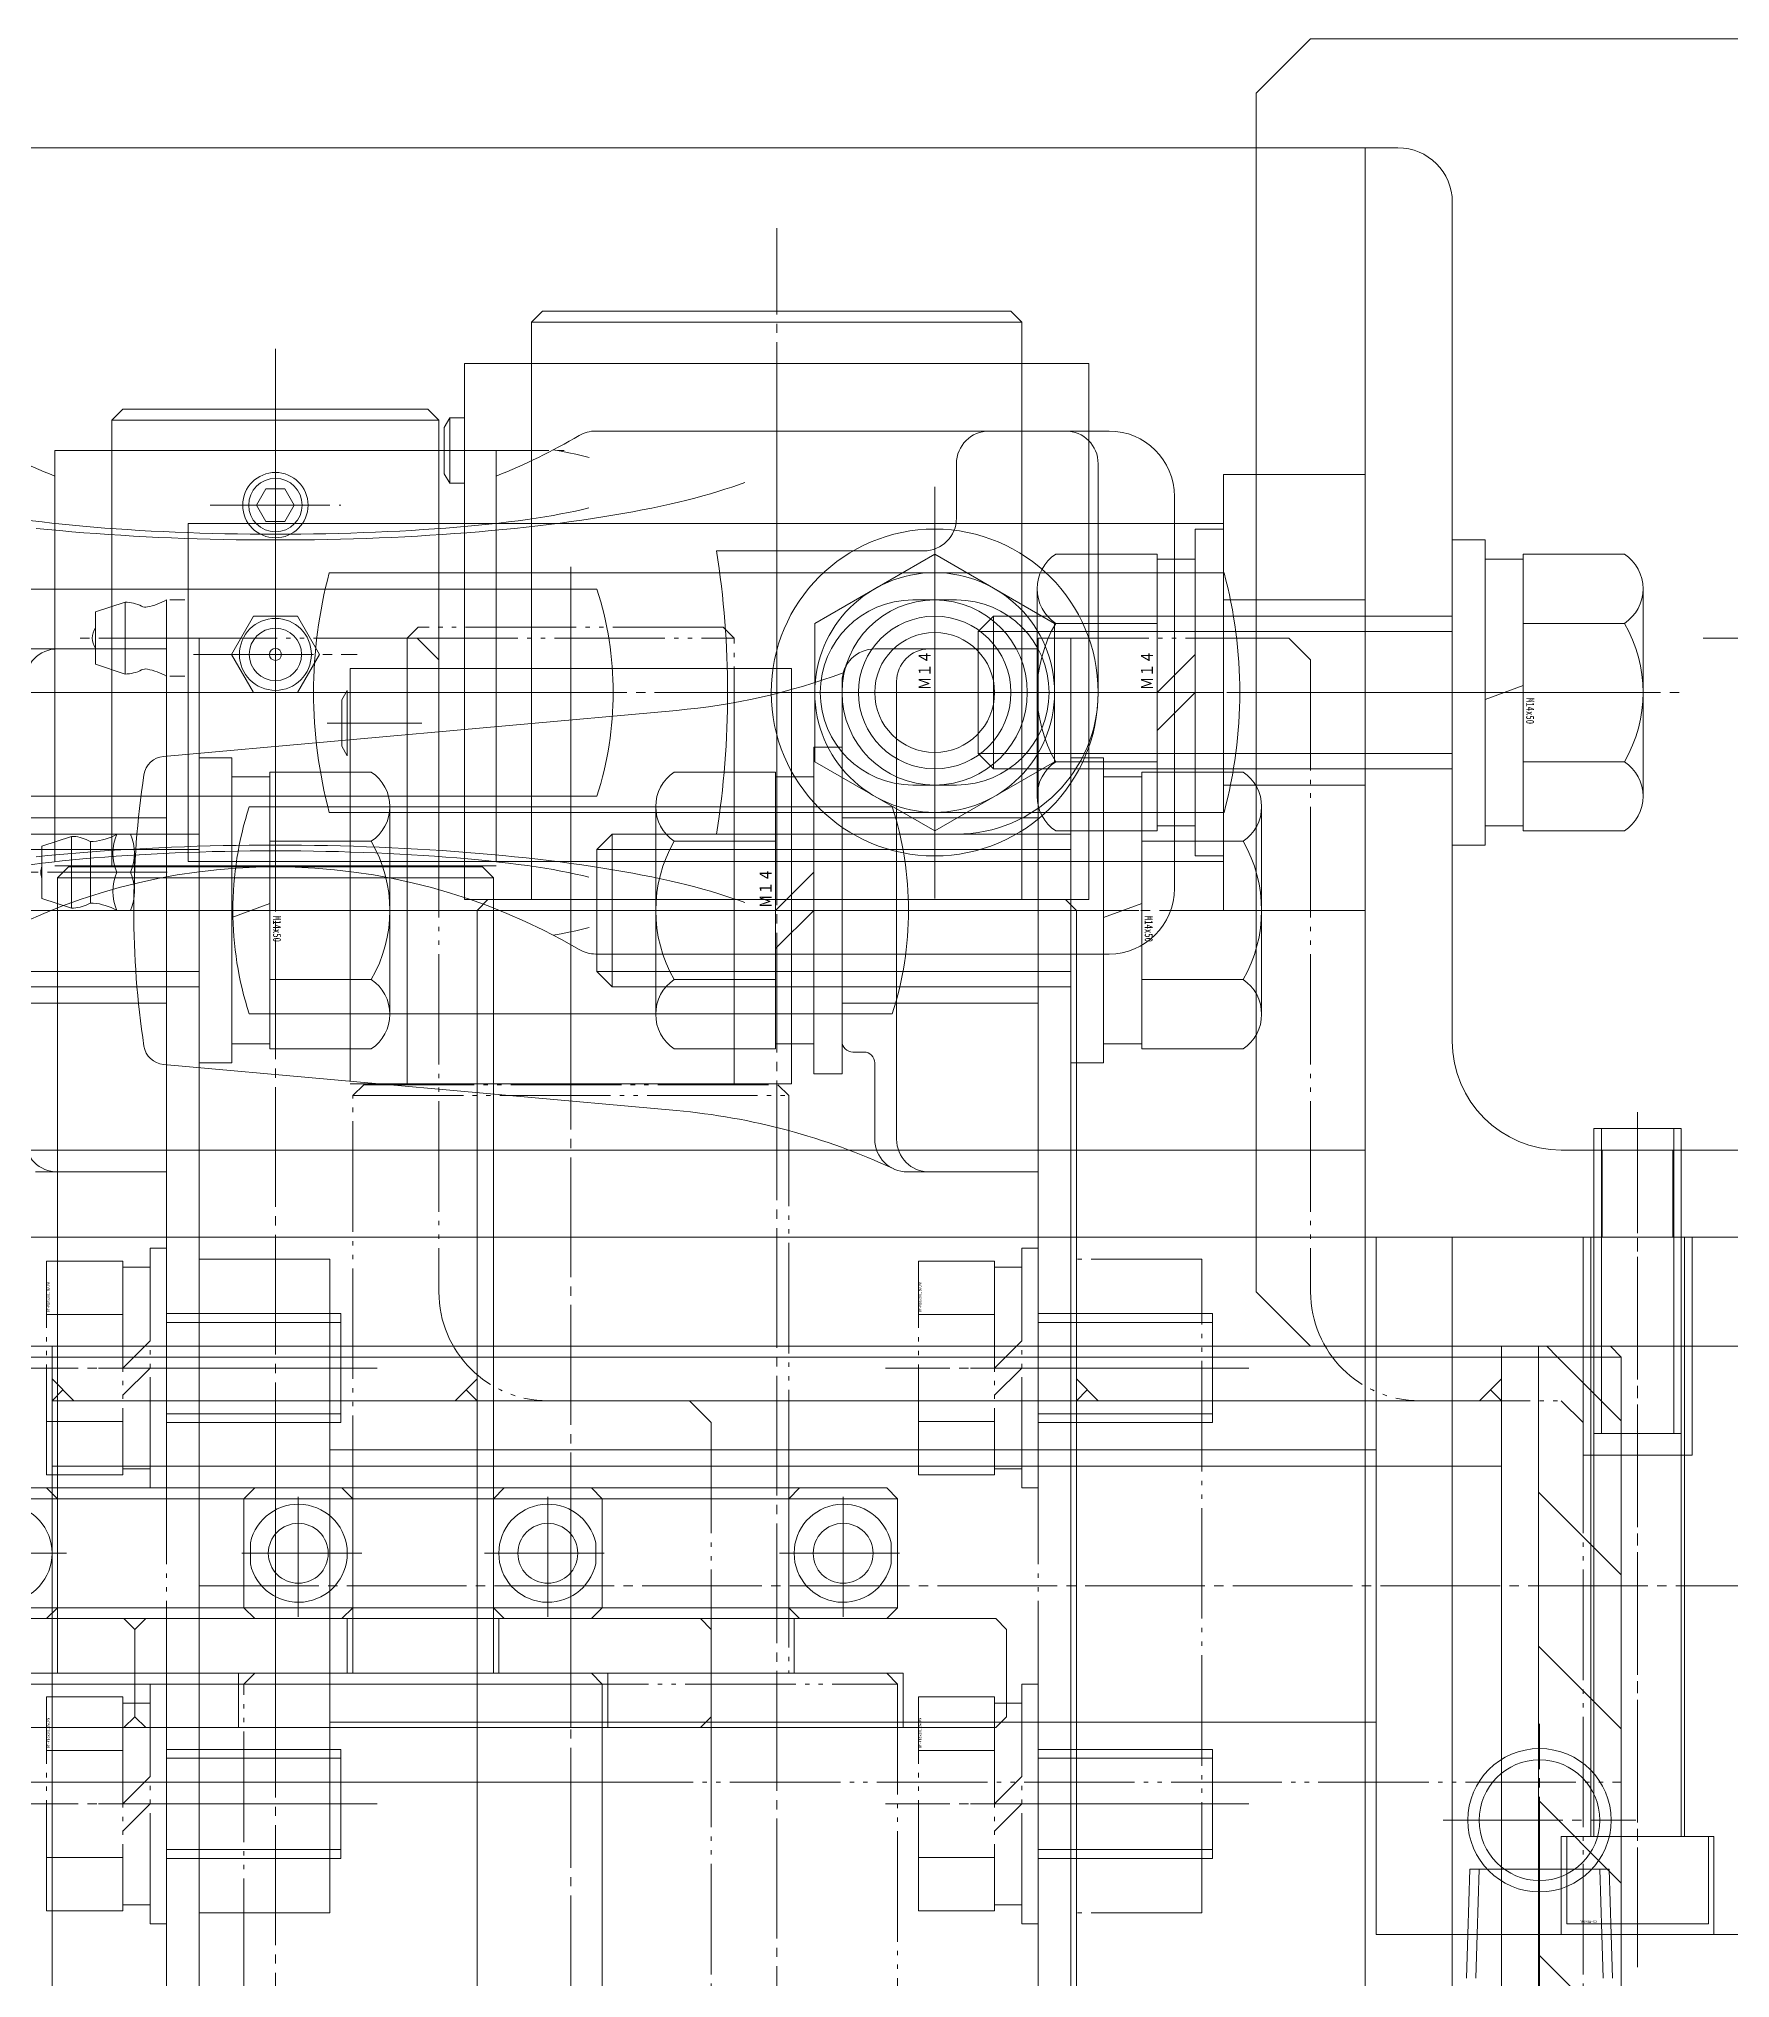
# Model space of a CAD drawing. Units: millimetres at full size. Extents: x -21196 to 21204, y -11807 to 11807.
# Drawn here: x -6831.2 to -6676, y -1498.1 to -1320.1 of the extents above; entities that cross this region are included whole.
import ezdxf
from ezdxf.enums import TextEntityAlignment as Align

# ---------------------------------------------------------------- set-up
doc = ezdxf.new("R2010")
doc.units = ezdxf.units.MM
doc.header["$LTSCALE"] = 0.5
doc.linetypes.add('USER3', pattern=[26.999999, 20.299999, -1.7, 0.8, -1.7, 0.8, -1.7])
doc.linetypes.add('USER4', pattern=[27.1, 22, -1.7, 1.7, -1.7])
doc.layers.add('1-0_設備-5(241129配置図菊池追記(立面図).jww)(機器配置図 260128.dwg)', color=7, linetype='Continuous', lineweight=9)
doc.styles.add('ＭＳ ゴシック', font='')
doc.styles.get('ＭＳ ゴシック').set_extended_font_data('MS Gothic')

msp = doc.modelspace()

# ---------------------------------------------------------------- linework, layer by layer
at = {"layer": '1-0_設備-5(241129配置図菊池追記(立面図).jww)(機器配置図 260128.dwg)'}
for p, q in [((-6706.5215, -1330.1471), (-6709.5215, -1330.1471)), ((-6709.5215, -1430.1471), (-6709.5215, -1330.1471)), ((-6706.5215, -1330.1471), (-6709.5215, -1330.1471)), ((-6709.5215, -1430.1471), (-6709.5215, -1330.1471)), ((-6706.5215, -1330.1471), (-6709.5215, -1330.1471)), ((-6709.5215, -1430.1471), (-6709.5215, -1330.1471)), ((-6701.5215, -1412.1471), (-6701.5215, -1335.1471)), ((-6701.5215, -1412.1471), (-6701.5215, -1335.1471)), ((-6701.5215, -1412.1471), (-6701.5215, -1335.1471)), ((-6786.0215, -1346.1471), (-6741.0215, -1346.1471)), ((-6734.8715, -1349.9471), (-6792.1715, -1349.9471)), ((-6786.0215, -1399.1471), (-6786.0215, -1349.9471)), ((-6763.5215, -1349.9471), (-6763.5215, -1399.1471)), ((-6741.0215, -1399.1471), (-6741.0215, -1349.9471)), ((-6824.5215, -1355.1471), (-6794.5215, -1355.1471)), ((-6794.0215, -1355.8132), (-6793.5215, -1354.9471)), ((-6794.0215, -1360.0811), (-6794.0215, -1355.8132)), ((-6793.5215, -1360.9471), (-6793.5215, -1354.9471)), ((-6792.1715, -1354.9471), (-6793.5215, -1354.9471)), ((-6780.1277, -1356.1471), (-6733.0215, -1356.1471)), ((-6829.7715, -1357.9471), (-6789.2715, -1357.9471)), ((-6824.5215, -1357.9471), (-6824.5215, -1396.0471)), ((-6809.5215, -1357.9471), (-6809.5215, -1396.0471)), ((-6794.5215, -1357.9471), (-6794.5215, -1396.0471)), ((-6747.0215, -1359.1471), (-6747.0215, -1364.1471)), ((-6734.0215, -1359.1471), (-6734.0215, -1380.1471)), ((-6794.0215, -1360.0811), (-6793.5215, -1360.9471)), ((-6792.1715, -1360.9471), (-6793.5215, -1360.9471)), ((-6722.5215, -1366.1471), (-6722.5215, -1360.1471)), ((-6709.5215, -1360.1471), (-6722.5215, -1360.1471)), ((-6709.5215, -1366.1471), (-6709.5215, -1360.1471)), ((-6727.0215, -1362.1471), (-6727.0215, -1398.1471)), ((-6817.5215, -1364.6471), (-6764.7592, -1364.6471)), ((-6817.5215, -1371.6471), (-6817.5215, -1364.6471)), ((-6722.5215, -1364.6471), (-6764.7592, -1364.6471)), ((-6722.5215, -1366.1471), (-6722.5215, -1394.1471)), ((-6709.5215, -1366.1471), (-6709.5215, -1394.1471)), ((-6701.5215, -1366.1471), (-6698.5215, -1366.1471)), ((-6701.5215, -1394.1471), (-6701.5215, -1366.1471)), ((-6698.5215, -1366.1471), (-6698.5215, -1394.1471)), ((-6750.0215, -1367.1471), (-6769.0459, -1367.1471)), ((-6749.0215, -1367.4471), (-6760.0205, -1373.7971)), ((-6737.9205, -1367.4471), (-6728.6215, -1367.4471)), ((-6728.6215, -1392.8471), (-6728.6215, -1367.4471)), ((-6728.6215, -1367.8971), (-6725.1215, -1367.8971)), ((-6698.5215, -1367.8971), (-6695.0215, -1367.8971)), ((-6685.7225, -1367.4471), (-6695.0215, -1367.4471)), ((-6695.0215, -1392.8471), (-6695.0215, -1367.4471)), ((-6804.5733, -1369.1471), (-6722.4697, -1369.1471)), ((-6839.03, -1370.6471), (-6780.0131, -1370.6471)), ((-6826.0215, -1372.7471), (-6823.3215, -1371.8471)), ((-6823.3215, -1371.8471), (-6823.3215, -1378.4471)), ((-6819.5215, -1373.3971), (-6819.5215, -1371.6471)), ((-6819.2089, -1371.6471), (-6817.8341, -1371.6471)), ((-6747.0215, -1371.6471), (-6751.0215, -1371.6471)), ((-6739.6215, -1389.6721), (-6739.6215, -1370.6221)), ((-6722.5215, -1371.6471), (-6709.5215, -1371.6471)), ((-6684.0215, -1370.6221), (-6684.0215, -1389.6721)), ((-6826.0215, -1372.7471), (-6826.0215, -1377.5471)), ((-6819.5215, -1376.8971), (-6819.5215, -1373.3971)), ((-6760.0205, -1373.7971), (-6760.0205, -1386.4971)), ((-6743.6215, -1387.1471), (-6743.6215, -1373.1471)), ((-6737.9205, -1373.7971), (-6728.6215, -1373.7971)), ((-6695.0215, -1373.7971), (-6685.7225, -1373.7971)), ((-6819.2089, -1375.1471), (-6817.8341, -1375.1471)), ((-6816.5215, -1375.1471), (-6816.5215, -3485.1471)), ((-6745.0215, -1385.7471), (-6745.0215, -1374.5471)), ((-6701.5215, -1374.5471), (-6745.0215, -1374.5471)), ((-6736.5215, -1375.1471), (-6736.5215, -3485.1471)), ((-6834.5215, -1376.1471), (-6819.5215, -1376.1471)), ((-6826.0215, -1377.5471), (-6823.3215, -1378.4471)), ((-6819.5215, -1376.1471), (-6819.5215, -1424.1471)), ((-6819.5215, -1378.6471), (-6819.5215, -1376.8971)), ((-6754.5215, -1376.1471), (-6739.5215, -1376.1471)), ((-6739.5215, -1376.1471), (-6739.5215, -1424.1471)), ((-6728.6215, -1380.1471), (-6725.1215, -1376.6471)), ((-6819.2089, -1378.6471), (-6817.8341, -1378.6471)), ((-6797.4215, -1377.9471), (-6797.4215, -1416.0471)), ((-6782.4215, -1377.9471), (-6782.4215, -1416.0471)), ((-6767.4215, -1377.9471), (-6767.4215, -1416.0471)), ((-6757.5215, -1379.1471), (-6757.5215, -1412.1471)), ((-6752.5215, -1379.1471), (-6752.5215, -1421.1471)), ((-6778.5215, -1380.1471), (-6840.5215, -1380.1471)), ((-6802.9215, -1379.9471), (-6803.4215, -1380.8132)), ((-6802.9215, -1385.9471), (-6802.9215, -1379.9471)), ((-6728.6215, -1383.6471), (-6725.1215, -1380.1471)), ((-6689.074, -1380.1471), (-6721.6275, -1380.1471)), ((-6695.0215, -1379.5101), (-6698.5215, -1380.7841)), ((-6772.7201, -1381.7815), (-6819.7844, -1386.0081)), ((-6816.5215, -1386.1471), (-6813.5215, -1386.1471)), ((-6816.5215, -1414.1471), (-6816.5215, -1386.1471)), ((-6813.5215, -1386.1471), (-6813.5215, -1414.1471)), ((-6760.0205, -1386.4971), (-6749.0215, -1392.8471)), ((-6749.0215, -1392.8471), (-6738.0225, -1386.4971)), ((-6701.5215, -1385.7471), (-6745.0215, -1385.7471)), ((-6728.6215, -1386.4971), (-6737.9205, -1386.4971)), ((-6736.5215, -1386.1471), (-6733.5215, -1386.1471)), ((-6736.5215, -1414.1471), (-6736.5215, -1386.1471)), ((-6733.5215, -1386.1471), (-6733.5215, -1414.1471)), ((-6685.7225, -1386.4971), (-6695.0215, -1386.4971)), ((-6813.5215, -1387.8971), (-6810.0215, -1387.8971)), ((-6800.7225, -1387.4471), (-6810.0215, -1387.4471)), ((-6810.0215, -1412.8471), (-6810.0215, -1387.4471)), ((-6772.9205, -1387.4471), (-6763.6215, -1387.4471)), ((-6763.6215, -1412.8471), (-6763.6215, -1387.4471)), ((-6763.6215, -1387.8971), (-6760.1215, -1387.8971)), ((-6733.5215, -1387.8971), (-6730.0215, -1387.8971)), ((-6720.7225, -1387.4471), (-6730.0215, -1387.4471)), ((-6730.0215, -1412.8471), (-6730.0215, -1387.4471)), ((-6839.03, -1389.6471), (-6780.0131, -1389.6471)), ((-6747.0215, -1388.6471), (-6751.0215, -1388.6471)), ((-6722.5215, -1388.6471), (-6709.5215, -1388.6471)), ((-6837.5215, -1391.6471), (-6819.5215, -1391.6471)), ((-6811.93, -1390.6471), (-6752.9131, -1390.6471)), ((-6804.5733, -1391.1471), (-6722.4697, -1391.1471)), ((-6799.0215, -1390.6221), (-6799.0215, -1409.6721)), ((-6774.6215, -1409.6721), (-6774.6215, -1390.6221)), ((-6757.5215, -1391.6471), (-6739.5215, -1391.6471)), ((-6719.0215, -1390.6221), (-6719.0215, -1409.6721)), ((-6828.2477, -1393.3471), (-6830.9477, -1394.2471)), ((-6828.2477, -1393.3471), (-6828.2477, -1399.9471)), ((-6824.0774, -1393.1471), (-6822.8181, -1393.1471)), ((-6778.6215, -1407.1471), (-6778.6215, -1393.1471)), ((-6747.0215, -1393.1471), (-6769.0459, -1393.1471)), ((-6737.9205, -1392.8471), (-6728.6215, -1392.8471)), ((-6725.1215, -1392.3971), (-6728.6215, -1392.3971)), ((-6695.0215, -1392.3971), (-6698.5215, -1392.3971)), ((-6685.7225, -1392.8471), (-6695.0215, -1392.8471)), ((-6816.5215, -1394.5471), (-6860.0215, -1394.5471)), ((-6830.9477, -1394.2471), (-6830.9477, -1399.0471)), ((-6826.5013, -1393.8471), (-6826.5013, -1399.4471)), ((-6822.4477, -1394.8971), (-6822.4477, -1398.3971)), ((-6810.0215, -1393.7971), (-6800.7225, -1393.7971)), ((-6780.0215, -1405.7471), (-6780.0215, -1394.5471)), ((-6736.5215, -1394.5471), (-6780.0215, -1394.5471)), ((-6772.9205, -1393.7971), (-6763.6215, -1393.7971)), ((-6730.0215, -1393.7971), (-6720.7225, -1393.7971)), ((-6709.5215, -1400.1471), (-6709.5215, -1394.1471)), ((-6698.5215, -1394.1471), (-6701.5215, -1394.1471)), ((-6829.7715, -1396.0471), (-6789.2715, -1396.0471)), ((-6828.5215, -1396.1471), (-6829.5215, -1397.1471)), ((-6829.5215, -1470.1471), (-6829.5215, -1397.1471)), ((-6829.5215, -1397.1471), (-6789.5215, -1397.1471)), ((-6828.5215, -1396.1471), (-6790.5215, -1396.1471)), ((-6824.0774, -1396.6471), (-6822.8181, -1396.6471)), ((-6789.5215, -1397.1471), (-6790.5215, -1396.1471)), ((-6789.5215, -1397.1471), (-6789.5215, -1470.1471)), ((-6764.7592, -1395.6471), (-6722.5215, -1395.6471)), ((-6763.6215, -1400.1471), (-6760.1215, -1396.6471)), ((-6828.2477, -1399.9471), (-6830.9477, -1399.0471)), ((-6824.0774, -1400.1471), (-6822.8181, -1400.1471)), ((-6810.0215, -1399.5101), (-6813.5215, -1400.7841)), ((-6734.8715, -1399.1471), (-6792.1715, -1399.1471)), ((-6736.0215, -1400.1471), (-6791.0215, -1400.1471)), ((-6763.6215, -1403.6471), (-6760.1215, -1400.1471)), ((-6730.0215, -1399.5101), (-6733.5215, -1400.7841)), ((-6780.1277, -1404.1471), (-6733.0215, -1404.1471)), ((-6816.5215, -1405.7471), (-6860.0215, -1405.7471)), ((-6736.5215, -1405.7471), (-6780.0215, -1405.7471)), ((-6800.7225, -1406.4971), (-6810.0215, -1406.4971)), ((-6763.6215, -1406.4971), (-6772.9205, -1406.4971)), ((-6720.7225, -1406.4971), (-6730.0215, -1406.4971)), ((-6837.5215, -1408.6471), (-6819.5215, -1408.6471)), ((-6811.93, -1409.6471), (-6752.9131, -1409.6471)), ((-6757.5215, -1408.6471), (-6739.5215, -1408.6471)), ((-6810.0215, -1412.3971), (-6813.5215, -1412.3971)), ((-6800.7225, -1412.8471), (-6810.0215, -1412.8471)), ((-6772.9205, -1412.8471), (-6763.6215, -1412.8471)), ((-6760.1215, -1412.3971), (-6763.6215, -1412.3971)), ((-6756.5215, -1413.1471), (-6755.5215, -1413.1471)), ((-6730.0215, -1412.3971), (-6733.5215, -1412.3971)), ((-6720.7225, -1412.8471), (-6730.0215, -1412.8471)), ((-6772.7201, -1418.5128), (-6819.7844, -1414.2862)), ((-6813.5215, -1414.1471), (-6816.5215, -1414.1471)), ((-6754.5215, -1414.1471), (-6754.5215, -1421.1471)), ((-6733.5215, -1414.1471), (-6736.5215, -1414.1471)), ((-6688.5215, -1420.1471), (-6688.5215, -1485.1471)), ((-6680.5215, -1420.1471), (-6688.5215, -1420.1471)), ((-6687.845, -1420.1471), (-6687.845, -1448.1471)), ((-6681.198, -1420.1471), (-6681.198, -1448.1471)), ((-6680.5215, -1420.1471), (-6680.5215, -1485.1471)), ((-9209.5215, -1422.1471), (-6709.5215, -1422.1471)), ((-9209.5215, -1422.1471), (-6709.5215, -1422.1471)), ((-9209.5215, -1422.1471), (-6709.5215, -1422.1471)), ((-6614.5215, -1422.1471), (-6691.5215, -1422.1471)), ((-6614.5215, -1422.1471), (-6691.5215, -1422.1471)), ((-6614.5215, -1422.1471), (-6691.5215, -1422.1471)), ((-6688.5215, -1422.1471), (-6688.5215, -1430.1471)), ((-6687.7715, -1422.1471), (-6687.7715, -1430.1471)), ((-6681.2715, -1422.1471), (-6681.2715, -1430.1471)), ((-6680.5215, -1422.1471), (-6680.5215, -1430.1471)), ((-6831.5215, -1424.1471), (-6819.5215, -1424.1471)), ((-6751.5215, -1424.1471), (-6739.5215, -1424.1471)), ((-6709.5215, -1430.1471), (-6609.5215, -1430.1471)), ((-6709.5215, -1430.1471), (-6609.5215, -1430.1471)), ((-6709.5215, -1430.1471), (-6609.5215, -1430.1471)), ((-6564.5215, -1430.1471), (-6708.5215, -1430.1471)), ((-6708.5215, -1494.1471), (-6708.5215, -1430.1471)), ((-6701.5215, -3430.1471), (-6701.5215, -1430.1471)), ((-6689.5215, -1430.1471), (-6689.5215, -1450.1471)), ((-6688.8215, -1430.1471), (-6688.8215, -1485.1471)), ((-6680.2215, -1430.1471), (-6680.2215, -1485.1471)), ((-6679.5215, -1430.1471), (-6679.5215, -1450.1471)), ((-6816.5215, -1492.1471), (-6816.5215, -1432.1471)), ((-6804.5215, -1432.1471), (-6816.5215, -1432.1471)), ((-6804.5215, -1492.1471), (-6804.5215, -1432.1471)), ((-6803.5215, -1437.1472), (-6819.5215, -1437.1472)), ((-6803.5215, -1437.9592), (-6819.5215, -1437.9592)), ((-6803.5215, -1447.1472), (-6803.5215, -1437.1472)), ((-6723.5215, -1437.1472), (-6739.5215, -1437.1472)), ((-6723.5215, -1437.9592), (-6739.5215, -1437.9592)), ((-6723.5215, -1447.1472), (-6723.5215, -1437.1472)), ((-6709.5215, -1437.1471), (-6709.5215, -3423.1471)), ((-6841.0215, -1441.1471), (-6686.0215, -1441.1471)), ((-6830.0215, -3420.1471), (-6830.0215, -1440.1471)), ((-6791.0215, -3420.1471), (-6791.0215, -1440.1471)), ((-6736.0215, -1440.1471), (-6736.0215, -3420.1471)), ((-6697.0215, -3420.1471), (-6697.0215, -1440.1471)), ((-6693.6215, -3420.1471), (-6693.6215, -1440.1471)), ((-6829.0215, -1444.1471), (-6830.0215, -1445.1471)), ((-6830.0215, -1445.1471), (-6697.0215, -1445.1471)), ((-6792.0215, -1444.1471), (-6791.0215, -1445.1471)), ((-6735.0215, -1444.1471), (-6736.0215, -1445.1471)), ((-6698.0215, -1444.1471), (-6697.0215, -1445.1471)), ((-6803.5215, -1446.3352), (-6819.5215, -1446.3352)), ((-6723.5215, -1446.3352), (-6739.5215, -1446.3352)), ((-6803.5215, -1447.1472), (-6819.5215, -1447.1472)), ((-6723.5215, -1447.1472), (-6739.5215, -1447.1472)), ((-6680.5215, -1448.1471), (-6688.5215, -1448.1471)), ((-6708.5215, -1449.6471), (-6804.5215, -1449.6471)), ((-6689.5215, -1450.1471), (-6679.5215, -1450.1471)), ((-6830.0215, -1451.1471), (-6697.0215, -1451.1471)), ((-6839.5215, -1454.1471), (-6779.5215, -1454.1471)), ((-6838.5215, -1453.1471), (-6780.5215, -1453.1471)), ((-6812.4215, -1454.1471), (-6752.4215, -1454.1471)), ((-6811.4215, -1453.1471), (-6753.4215, -1453.1471)), ((-6809.5215, -1465.1471), (-6809.5215, -1453.1471)), ((-6782.4215, -1465.1471), (-6782.4215, -1453.1471)), ((-6686.0215, -1461.1291), (-6693.6215, -1453.5291)), ((-6811.8154, -1460.1187), (-6811.8154, -1458.1756)), ((-6780.1277, -1460.1187), (-6780.1277, -1458.1756)), ((-6753.0277, -1460.1187), (-6753.0277, -1458.1756)), ((-6839.5215, -1464.1471), (-6779.5215, -1464.1471)), ((-6829.5215, -1464.1471), (-6830.5215, -1465.1471)), ((-6812.4215, -1464.1471), (-6752.4215, -1464.1471)), ((-6811.4215, -1465.1471), (-6812.4215, -1464.1471)), ((-6802.4215, -1464.1471), (-6803.4215, -1465.1471)), ((-6789.5215, -1464.1471), (-6788.5215, -1465.1471)), ((-6780.5215, -1465.1471), (-6779.5215, -1464.1471)), ((-6762.4215, -1464.1471), (-6761.4215, -1465.1471)), ((-6753.4215, -1465.1471), (-6752.4215, -1464.1471)), ((-6838.5215, -1465.1471), (-6780.5215, -1465.1471)), ((-6830.0215, -1470.1471), (-6830.0215, -1465.1471)), ((-6811.4215, -1465.1471), (-6753.4215, -1465.1471)), ((-6809.5215, -1475.1471), (-6809.5215, -1465.1471)), ((-6802.9215, -1470.1471), (-6802.9215, -1465.1471)), ((-6789.0215, -1470.1471), (-6789.0215, -1465.1471)), ((-6782.4215, -1475.1471), (-6782.4215, -1465.1471)), ((-6761.9215, -1470.1471), (-6761.9215, -1465.1471)), ((-6686.0215, -1475.2712), (-6693.6215, -1467.6712)), ((-6812.9215, -1475.1471), (-6812.9215, -1470.1471)), ((-6839.5215, -1471.1471), (-6779.5215, -1471.1471)), ((-6708.5215, -1474.6471), (-6804.5215, -1474.6471)), ((-6803.5215, -1477.1472), (-6819.5215, -1477.1472)), ((-6803.5215, -1487.1472), (-6803.5215, -1477.1472)), ((-6723.5215, -1477.1472), (-6739.5215, -1477.1472)), ((-6723.5215, -1487.1472), (-6723.5215, -1477.1472)), ((-6803.5215, -1477.9592), (-6819.5215, -1477.9592)), ((-6723.5215, -1477.9592), (-6739.5215, -1477.9592)), ((-6686.0215, -1489.4134), (-6693.6215, -1481.8134)), ((-6691.0215, -1485.1471), (-6678.0215, -1485.1471)), ((-6803.5215, -1486.3352), (-6819.5215, -1486.3352)), ((-6803.5215, -1487.1472), (-6819.5215, -1487.1472)), ((-6723.5215, -1486.3352), (-6739.5215, -1486.3352)), ((-6723.5215, -1487.1472), (-6739.5215, -1487.1472)), ((-6700.0996, -1494.1471), (-6699.9121, -1488.1471)), ((-6687.131, -1488.1471), (-6699.9124, -1488.1471)), ((-6699.243, -1494.1471), (-6699.0555, -1488.1471)), ((-6687.9873, -1488.1471), (-6687.7998, -1494.1471)), ((-6687.131, -1488.1471), (-6686.9434, -1494.1471)), ((-6804.5215, -1492.1471), (-6816.5215, -1492.1471)), ((-6564.5215, -1494.1471), (-6708.5215, -1494.1471)), ((-6700.2246, -1498.1469), (-6700.0996, -1494.1471)), ((-6686.9434, -1494.1471), (-6700.0996, -1494.1471)), ((-6699.368, -1498.147), (-6699.243, -1494.1471)), ((-6687.7998, -1494.1471), (-6687.6748, -1498.1469)), ((-6686.9434, -1494.1471), (-6686.8185, -1498.1469)), ((-6686.0215, -1503.5555), (-6693.6215, -1495.9555))]:
    msp.add_line(p, q, dxfattribs=at)
at = {"layer": '1-0_設備-5(241129配置図菊池追記(立面図).jww)(機器配置図 260128.dwg)', "linetype": 'USER4'}
for p, q in [((-6763.5215, -3662.4988), (-6763.5215, -1337.5378)), ((-6809.5215, -1348.6084), (-6809.5215, -3511.6859)), ((-6795.4423, -1357.9471), (-6783.0215, -1357.9471)), ((-6749.0215, -1361.2573), (-6749.0215, -1399.037)), ((-6815.5215, -1362.9471), (-6803.5215, -1362.9471)), ((-6782.4215, -1368.6084), (-6782.4215, -3491.6859)), ((-6749.0215, -1367.8061), (-6749.0215, -1392.4882)), ((-6749.0215, -1367.8062), (-6749.0215, -1392.4881)), ((-6814.74, -1375.1471), (-6827.9693, -1375.1471)), ((-6630.545, -1375.1471), (-6678.498, -1375.1471)), ((-6817.0271, -1376.6471), (-6802.016, -1376.6471)), ((-6709.5215, -1380.1471), (-6821.115, -1380.1471)), ((-6730.1317, -1380.1471), (-6767.9114, -1380.1471)), ((-6733.6895, -1380.1471), (-6764.3535, -1380.1471)), ((-6736.6805, -1380.1471), (-6761.3626, -1380.1471)), ((-6747.6066, -1380.1471), (-6680.2734, -1380.1471)), ((-6722.5215, -1380.1471), (-6739.6215, -1380.1471)), ((-6689.074, -1380.1471), (-6721.6275, -1380.1471)), ((-6689.074, -1380.1471), (-6721.6275, -1380.1471)), ((-6719.8227, -1380.1471), (-6691.3306, -1380.1471)), ((-6804.7645, -1382.9471), (-6796.0875, -1382.9471)), ((-6819.4449, -1396.6471), (-6834.0477, -1396.6471)), ((-6905.9425, -1400.1471), (-6819.5215, -1400.1471)), ((-6862.6066, -1400.1471), (-6795.2734, -1400.1471)), ((-6825.9425, -1400.1471), (-6739.5215, -1400.1471)), ((-6810.2924, -1400.1471), (-6825.742, -1400.1471)), ((-6782.6066, -1400.1471), (-6715.2734, -1400.1471)), ((-6757.5215, -1400.1471), (-6774.6215, -1400.1471)), ((-6730.2924, -1400.1471), (-6745.742, -1400.1471)), ((-6684.5215, -1418.6471), (-6684.5215, -1494.6471)), ((-6684.5215, -1418.7578), (-6684.5215, -1433.5365)), ((-6684.5215, -1497.1401), (-6684.5215, -1427.7485)), ((-6800.5215, -1442.1472), (-6833.5215, -1442.1472)), ((-6810.2924, -1442.1471), (-6825.742, -1442.1471)), ((-6821.1865, -1442.1471), (-6800.1962, -1442.1471)), ((-6720.5215, -1442.1472), (-6753.5215, -1442.1472)), ((-6730.2924, -1442.1471), (-6745.742, -1442.1471)), ((-6741.1865, -1442.1471), (-6720.1962, -1442.1471)), ((-6807.4215, -1464.9742), (-6807.4215, -1453.3201)), ((-6784.5215, -1464.9742), (-6784.5215, -1453.3201)), ((-6757.4215, -1464.9742), (-6757.4215, -1453.3201)), ((-6828.6945, -1459.1471), (-6840.3486, -1459.1471)), ((-6801.5945, -1459.1471), (-6813.2486, -1459.1471)), ((-6790.3486, -1459.1471), (-6778.6945, -1459.1471)), ((-6763.2486, -1459.1471), (-6751.5945, -1459.1471)), ((-6816.5215, -1462.1471), (-6557.7151, -1462.1471)), ((-6693.5215, -1492.4987), (-6693.5215, -1474.7956)), ((-6800.5215, -1482.1472), (-6833.5215, -1482.1472)), ((-6810.2924, -1482.1471), (-6825.742, -1482.1471)), ((-6821.1865, -1482.1471), (-6800.1962, -1482.1471)), ((-6720.5215, -1482.1472), (-6753.5215, -1482.1472)), ((-6730.2924, -1482.1471), (-6745.742, -1482.1471)), ((-6741.1865, -1482.1471), (-6720.1962, -1482.1471)), ((-6702.3731, -1483.6471), (-6684.67, -1483.6471)), ((-6693.5215, -1486.8732), (-6693.5215, -1496.8732)), ((-6693.5215, -1532.0873), (-6693.5217, -1488.1471))]:
    msp.add_line(p, q, dxfattribs=at)
at = {"layer": '1-0_設備-5(241129配置図菊池追記(立面図).jww)(機器配置図 260128.dwg)', "linetype": 'USER3'}
for p, q in [((-6797.4215, -1375.1471), (-6767.4215, -1375.1471)), ((-6801.4215, -1416.1471), (-6802.4215, -1417.1471)), ((-6801.4215, -1416.1471), (-6763.4215, -1416.1471)), ((-6762.4215, -1417.1471), (-6763.4215, -1416.1471)), ((-6802.4215, -1470.1471), (-6802.4215, -1417.1471)), ((-6802.4215, -1417.1471), (-6762.4215, -1417.1471)), ((-6762.4215, -1417.1471), (-6762.4215, -1470.1471)), ((-6830.5215, -1451.9621), (-6830.5215, -1432.3322)), ((-6823.5215, -1432.3322), (-6830.5215, -1432.3322)), ((-6823.5215, -1432.3322), (-6823.5215, -1451.9621)), ((-6821.0215, -1432.8972), (-6823.5215, -1432.8972)), ((-6821.0215, -1453.1472), (-6821.0215, -1431.1472)), ((-6819.5215, -1431.1472), (-6821.0215, -1431.1472)), ((-6819.5215, -1453.1472), (-6819.5215, -1431.1472)), ((-6750.5215, -1451.9621), (-6750.5215, -1432.3322)), ((-6743.5215, -1432.3322), (-6750.5215, -1432.3322)), ((-6743.5215, -1432.3322), (-6743.5215, -1451.9621)), ((-6741.0215, -1432.8972), (-6743.5215, -1432.8972)), ((-6741.0215, -1453.1472), (-6741.0215, -1431.1472)), ((-6739.5215, -1431.1472), (-6741.0215, -1431.1472)), ((-6739.5215, -1453.1472), (-6739.5215, -1431.1472)), ((-6736.5215, -1492.1471), (-6736.5215, -1432.1471)), ((-6724.5215, -1432.1471), (-6736.5215, -1432.1471)), ((-6724.5215, -1492.1471), (-6724.5215, -1432.1471)), ((-6823.5215, -1437.2397), (-6830.5215, -1437.2397)), ((-6743.5215, -1437.2397), (-6750.5215, -1437.2397)), ((-6823.5215, -1442.1472), (-6821.0215, -1439.6472)), ((-6743.5215, -1442.1472), (-6741.0215, -1439.6472)), ((-6821.0215, -1442.1472), (-6823.5215, -1444.6472)), ((-6741.0215, -1442.1472), (-6743.5215, -1444.6472)), ((-6823.5215, -1447.0546), (-6830.5215, -1447.0546)), ((-6743.5215, -1447.0546), (-6750.5215, -1447.0546)), ((-6823.5215, -1451.9621), (-6830.5215, -1451.9621)), ((-6823.5215, -1451.3972), (-6821.0215, -1451.3972)), ((-6743.5215, -1451.9621), (-6750.5215, -1451.9621)), ((-6743.5215, -1451.3972), (-6741.0215, -1451.3972)), ((-6821.0215, -1453.1472), (-6819.5215, -1453.1472)), ((-6741.0215, -1453.1472), (-6739.5215, -1453.1472)), ((-6821.0215, -1493.1471), (-6821.0215, -1471.1471)), ((-6819.5215, -1471.1471), (-6821.0215, -1471.1471)), ((-6819.5215, -1493.1471), (-6819.5215, -1471.1471)), ((-6812.4215, -1471.1471), (-6752.4215, -1471.1471)), ((-6741.0215, -1493.1471), (-6741.0215, -1471.1471)), ((-6739.5215, -1471.1471), (-6741.0215, -1471.1471)), ((-6739.5215, -1493.1471), (-6739.5215, -1471.1471)), ((-6830.5215, -1491.9621), (-6830.5215, -1472.3322)), ((-6823.5215, -1472.3322), (-6830.5215, -1472.3322)), ((-6823.5215, -1472.3322), (-6823.5215, -1491.9621)), ((-6821.0215, -1472.8971), (-6823.5215, -1472.8971)), ((-6750.5215, -1491.9621), (-6750.5215, -1472.3322)), ((-6743.5215, -1472.3322), (-6750.5215, -1472.3322)), ((-6743.5215, -1472.3322), (-6743.5215, -1491.9621)), ((-6741.0215, -1472.8971), (-6743.5215, -1472.8971)), ((-6823.5215, -1477.2397), (-6830.5215, -1477.2397)), ((-6743.5215, -1477.2397), (-6750.5215, -1477.2397)), ((-6823.5215, -1482.1472), (-6821.0215, -1479.6472)), ((-6743.5215, -1482.1472), (-6741.0215, -1479.6472)), ((-6821.0215, -1482.1471), (-6823.5215, -1484.6471)), ((-6741.0215, -1482.1471), (-6743.5215, -1484.6471)), ((-6823.5215, -1487.0546), (-6830.5215, -1487.0546)), ((-6743.5215, -1487.0546), (-6750.5215, -1487.0546)), ((-6823.5215, -1491.3971), (-6821.0215, -1491.3971)), ((-6743.5215, -1491.3971), (-6741.0215, -1491.3971)), ((-6823.5215, -1491.9621), (-6830.5215, -1491.9621)), ((-6821.0215, -1493.1471), (-6819.5215, -1493.1471)), ((-6743.5215, -1491.9621), (-6750.5215, -1491.9621)), ((-6741.0215, -1493.1471), (-6739.5215, -1493.1471)), ((-6724.5215, -1492.1471), (-6736.5215, -1492.1471))]:
    msp.add_line(p, q, dxfattribs=at)
at = {"layer": '1-0_設備-5(241129配置図菊池追記(立面図).jww)(機器配置図 260128.dwg)'}
for points in [[(-6719.5215, -1330.1471), (-6719.5215, -1325.1471), (-6714.5215, -1320.1471), (-6604.5215, -1320.1471), (-6599.5215, -1325.1471), (-6599.5215, -1435.1471), (-6604.5215, -1440.1471)], [(-6609.5215, -1440.1471), (-6714.5215, -1440.1471), (-6719.5215, -1435.1471), (-6719.5215, -1330.1471)], [(-6792.1715, -1399.1471), (-6792.1715, -1395.6471), (-6792.1715, -1364.6471), (-6792.1715, -1349.9471)], [(-6734.8715, -1399.1471), (-6734.8715, -1395.6471), (-6734.8715, -1364.6471), (-6734.8715, -1349.9471)], [(-6794.5215, -1396.1471), (-6794.5215, -1355.1471), (-6795.5215, -1354.1471), (-6823.5215, -1354.1471), (-6824.5215, -1355.1471), (-6824.5215, -1396.1471)], [(-6829.7715, -1357.9471), (-6829.7715, -1364.6191), (-6829.7715, -1395.6751)], [(-6789.2715, -1357.9471), (-6789.2715, -1364.6191), (-6789.2715, -1395.6751)], [(-6784.0186, -1357.8771), (-6783.2956, -1358.0081), (-6782.6053, -1358.1421), (-6781.9485, -1358.2801), (-6781.326, -1358.4211), (-6780.7386, -1358.5661)], [(-6766.4563, -1360.8611), (-6767.0342, -1361.0761), (-6767.6377, -1361.2881), (-6768.2664, -1361.4971), (-6768.9199, -1361.7031), (-6769.598, -1361.9051), (-6770.3, -1362.1041), (-6771.0257, -1362.2991), (-6771.7746, -1362.4911), (-6772.5462, -1362.6791), (-6773.3401, -1362.8631), (-6774.1557, -1363.0421), (-6774.9927, -1363.2181), (-6775.8505, -1363.3891), (-6776.7286, -1363.5571), (-6777.6264, -1363.7191), (-6778.5434, -1363.8771), (-6779.4791, -1364.0301), (-6780.4329, -1364.1791), (-6781.4042, -1364.3231), (-6782.3924, -1364.4621), (-6783.397, -1364.5961), (-6784.4173, -1364.7241), (-6785.4527, -1364.8481), (-6786.5027, -1364.9661), (-6787.5665, -1365.0791), (-6788.6435, -1365.1871), (-6789.7331, -1365.2891), (-6790.8347, -1365.3861), (-6791.9474, -1365.4771), (-6793.0708, -1365.5621), (-6794.2041, -1365.6421), (-6795.3466, -1365.7161), (-6796.4976, -1365.7851), (-6797.6565, -1365.8471), (-6798.8225, -1365.9041), (-6799.9951, -1365.9551), (-6801.1733, -1366.0001), (-6802.3565, -1366.0391), (-6803.5441, -1366.0721)], [(-6819.8263, -1365.3791), (-6820.9258, -1365.3241), (-6822.0112, -1365.2641), (-6823.0811, -1365.1981), (-6824.134, -1365.1271), (-6825.1688, -1365.0501), (-6826.184, -1364.9681), (-6827.1786, -1364.8811), (-6828.1511, -1364.7901), (-6829.1005, -1364.6931), (-6830.0254, -1364.5911), (-6830.9249, -1364.4851), (-6831.7977, -1364.3751), (-6832.6428, -1364.2601), (-6833.459, -1364.1411), (-6834.2455, -1364.0171), (-6835.0012, -1363.8901), (-6835.7252, -1363.7601), (-6836.4165, -1363.6251), (-6837.0744, -1363.4871), (-6837.698, -1363.3461), (-6838.2865, -1363.2021)], [(-6780.7565, -1363.2021), (-6781.345, -1363.3461), (-6781.9686, -1363.4871), (-6782.6265, -1363.6251), (-6783.3178, -1363.7601), (-6784.0418, -1363.8901), (-6784.7975, -1364.0171), (-6785.584, -1364.1411), (-6786.4002, -1364.2601), (-6787.2453, -1364.3751), (-6788.1181, -1364.4851), (-6789.0176, -1364.5911), (-6789.9425, -1364.6931), (-6790.8919, -1364.7901), (-6791.8644, -1364.8811), (-6792.859, -1364.9681), (-6793.8742, -1365.0501), (-6794.909, -1365.1271), (-6795.9619, -1365.1981), (-6797.0318, -1365.2641), (-6798.1172, -1365.3241), (-6799.2167, -1365.3791), (-6800.3292, -1365.4291), (-6801.453, -1365.4721), (-6802.5869, -1365.5101), (-6803.7294, -1365.5431), (-6804.8792, -1365.5691), (-6806.0347, -1365.5901), (-6807.1946, -1365.6041), (-6808.3573, -1365.6131), (-6809.5215, -1365.6161), (-6810.6857, -1365.6131), (-6811.8485, -1365.6041), (-6813.0084, -1365.5901), (-6814.1639, -1365.5691), (-6815.3136, -1365.5431), (-6816.4562, -1365.5101), (-6817.59, -1365.4721), (-6818.7139, -1365.4291), (-6819.8263, -1365.3791)], [(-6803.5441, -1366.0721), (-6804.7353, -1366.0991), (-6805.9293, -1366.1201), (-6807.1255, -1366.1351), (-6808.3232, -1366.1441), (-6809.5215, -1366.1471), (-6810.7199, -1366.1441), (-6811.9176, -1366.1351), (-6813.1138, -1366.1201), (-6814.3078, -1366.0991), (-6815.499, -1366.0721), (-6816.6865, -1366.0391), (-6817.8698, -1366.0001), (-6819.048, -1365.9551), (-6820.2205, -1365.9041), (-6821.3865, -1365.8471), (-6822.5454, -1365.7851), (-6823.6964, -1365.7161), (-6824.8389, -1365.6421), (-6825.9722, -1365.5621), (-6827.0956, -1365.4771), (-6828.2083, -1365.3861), (-6829.3099, -1365.2891), (-6830.3995, -1365.1871), (-6831.4765, -1365.0791)], [(-6738.0225, -1386.4971), (-6738.0225, -1373.7971), (-6749.0215, -1367.4471)], [(-6817.5215, -1371.6471), (-6817.5215, -1373.3971), (-6817.5215, -1376.8971), (-6817.5215, -1378.6471)], [(-6701.5215, -1373.1471), (-6743.6215, -1373.1471), (-6745.0215, -1374.5471)], [(-6764.7592, -1395.6471), (-6817.5215, -1395.6471), (-6817.5215, -1378.6471)], [(-6802.6715, -1377.9471), (-6762.1715, -1377.9471), (-6762.1715, -1379.8727), (-6762.1715, -1416.0471)], [(-6802.6715, -1377.9471), (-6802.6715, -1384.4713), (-6802.6715, -1415.823)], [(-6802.9215, -1385.9471), (-6803.4215, -1385.0811), (-6803.4215, -1380.8132)], [(-6701.5215, -1387.1471), (-6743.6215, -1387.1471), (-6745.0215, -1385.7471)], [(-6816.5215, -1393.1471), (-6858.6215, -1393.1471), (-6860.0215, -1394.5471)], [(-6736.5215, -1393.1471), (-6778.6215, -1393.1471), (-6780.0215, -1394.5471)], [(-6819.8263, -1394.9151), (-6820.9258, -1394.9701), (-6822.0112, -1395.0301), (-6823.0811, -1395.0961), (-6824.134, -1395.1671), (-6825.1688, -1395.2441), (-6826.184, -1395.3261), (-6827.1786, -1395.4131), (-6828.1511, -1395.5041), (-6829.1005, -1395.6011), (-6830.0254, -1395.7031), (-6830.9249, -1395.8091), (-6831.7977, -1395.9191), (-6832.6428, -1396.0341), (-6833.459, -1396.1531), (-6834.2455, -1396.2771), (-6835.0012, -1396.4041), (-6835.7252, -1396.5341), (-6836.4165, -1396.6691), (-6837.0744, -1396.8071), (-6837.698, -1396.9481), (-6838.2865, -1397.0921)], [(-6803.5441, -1394.2221), (-6804.7353, -1394.1951), (-6805.9293, -1394.1741), (-6807.1255, -1394.1591), (-6808.3232, -1394.1501), (-6809.5215, -1394.1471), (-6810.7199, -1394.1501), (-6811.9176, -1394.1591), (-6813.1138, -1394.1741), (-6814.3078, -1394.1951), (-6815.499, -1394.2221), (-6816.6865, -1394.2551), (-6817.8698, -1394.2941), (-6819.048, -1394.3391), (-6820.2205, -1394.3901), (-6821.3865, -1394.4471), (-6822.5454, -1394.5091), (-6823.6964, -1394.5781), (-6824.8389, -1394.6521), (-6825.9722, -1394.7321), (-6827.0956, -1394.8171), (-6828.2083, -1394.9081), (-6829.3099, -1395.0051), (-6830.3995, -1395.1071), (-6831.4765, -1395.2151)], [(-6780.7565, -1397.0921), (-6781.345, -1396.9481), (-6781.9686, -1396.8071), (-6782.6265, -1396.6691), (-6783.3178, -1396.5341), (-6784.0418, -1396.4041), (-6784.7975, -1396.2771), (-6785.584, -1396.1531), (-6786.4002, -1396.0341), (-6787.2453, -1395.9191), (-6788.1181, -1395.8091), (-6789.0176, -1395.7031), (-6789.9425, -1395.6011), (-6790.8919, -1395.5041), (-6791.8644, -1395.4131), (-6792.859, -1395.3261), (-6793.8742, -1395.2441), (-6794.909, -1395.1671), (-6795.9619, -1395.0961), (-6797.0318, -1395.0301), (-6798.1172, -1394.9701), (-6799.2167, -1394.9151), (-6800.3292, -1394.8651), (-6801.453, -1394.8221), (-6802.5869, -1394.7841), (-6803.7294, -1394.7511), (-6804.8792, -1394.7251), (-6806.0347, -1394.7041), (-6807.1946, -1394.6901), (-6808.3573, -1394.6811), (-6809.5215, -1394.6781), (-6810.6857, -1394.6811), (-6811.8485, -1394.6901), (-6813.0084, -1394.7041), (-6814.1639, -1394.7251), (-6815.3136, -1394.7511), (-6816.4562, -1394.7841), (-6817.59, -1394.8221), (-6818.7139, -1394.8651), (-6819.8263, -1394.9151)], [(-6766.4563, -1399.4331), (-6767.0342, -1399.2181), (-6767.6377, -1399.0061), (-6768.2664, -1398.7971), (-6768.9199, -1398.5911), (-6769.598, -1398.3891), (-6770.3, -1398.1901), (-6771.0257, -1397.9951), (-6771.7746, -1397.8031), (-6772.5462, -1397.6151), (-6773.3401, -1397.4311), (-6774.1557, -1397.2521), (-6774.9927, -1397.0761), (-6775.8505, -1396.9051), (-6776.7286, -1396.7371), (-6777.6264, -1396.5751), (-6778.5434, -1396.4171), (-6779.4791, -1396.2641), (-6780.4329, -1396.1151), (-6781.4042, -1395.9711), (-6782.3924, -1395.8321), (-6783.397, -1395.6981), (-6784.4173, -1395.5701), (-6785.4527, -1395.4461), (-6786.5027, -1395.3281), (-6787.5665, -1395.2151), (-6788.6435, -1395.1071), (-6789.7331, -1395.0051), (-6790.8347, -1394.9081), (-6791.9474, -1394.8171), (-6793.0708, -1394.7321), (-6794.2041, -1394.6521), (-6795.3466, -1394.5781), (-6796.4976, -1394.5091), (-6797.6565, -1394.4471), (-6798.8225, -1394.3901), (-6799.9951, -1394.3391), (-6801.1733, -1394.2941), (-6802.3565, -1394.2551), (-6803.5441, -1394.2221)], [(-6709.5215, -1400.1471), (-6722.5215, -1400.1471), (-6722.5215, -1394.1471)], [(-6736.0215, -1440.1471), (-6736.0215, -1400.1471), (-6737.0215, -1399.1471), (-6790.0215, -1399.1471), (-6791.0215, -1400.1471), (-6791.0215, -1440.1471)], [(-6784.0186, -1402.4171), (-6783.2956, -1402.2861), (-6782.6053, -1402.1521), (-6781.9485, -1402.0141), (-6781.326, -1401.8731), (-6780.7386, -1401.7281)], [(-6816.5215, -1407.1471), (-6858.6215, -1407.1471), (-6860.0215, -1405.7471)], [(-6736.5215, -1407.1471), (-6778.6215, -1407.1471), (-6780.0215, -1405.7471)], [(-6802.6715, -1416.0471), (-6800.1756, -1416.0471), (-6762.1715, -1416.0471)], [(-6709.5215, -3423.1471), (-6709.5215, -3430.1471), (-6609.5215, -3430.1471), (-6609.5215, -1430.1471), (-6709.5215, -1430.1471), (-6709.5215, -1437.1471)], [(-6686.0215, -1446.987), (-6691.8614, -1441.1471), (-6692.8614, -1440.1471)], [(-6829.5215, -1464.1471), (-6829.5215, -1454.1471), (-6830.5215, -1453.1471)], [(-6812.4215, -1464.1471), (-6812.4215, -1454.1471), (-6811.4215, -1453.1471)], [(-6802.4215, -1464.1471), (-6802.4215, -1454.1471), (-6803.4215, -1453.1471)], [(-6789.5215, -1464.1471), (-6789.5215, -1454.1471), (-6788.5215, -1453.1471)], [(-6779.5215, -1464.1471), (-6779.5215, -1454.1471), (-6780.5215, -1453.1471)], [(-6762.4215, -1464.1471), (-6762.4215, -1454.1471), (-6761.4215, -1453.1471)], [(-6752.4215, -1464.1471), (-6752.4215, -1454.1471), (-6753.4215, -1453.1471)], [(-6779.0215, -1475.1471), (-6779.0215, -1470.1471), (-6840.0215, -1470.1471)], [(-6751.9215, -1475.1471), (-6751.9215, -1470.1471), (-6812.9215, -1470.1471)], [(-6691.5215, -1494.1471), (-6691.5215, -1485.1471), (-6677.5215, -1485.1471), (-6677.5215, -1494.1471)], [(-6691.0215, -1485.1471), (-6691.0215, -1493.1471), (-6678.0215, -1493.1471), (-6678.0215, -1485.1471)]]:
    msp.add_lwpolyline(points, dxfattribs=at)
for points in [[(-9209.5215, -1330.1471), (-6709.5215, -1330.1471), (-6709.5215, -1430.1471), (-9209.5215, -1430.1471)], [(-9209.5215, -1330.1471), (-6709.5215, -1330.1471), (-6709.5215, -1430.1471), (-9209.5215, -1430.1471)], [(-9209.5215, -1330.1471), (-6709.5215, -1330.1471), (-6709.5215, -1430.1471), (-9209.5215, -1430.1471)], [(-6786.0215, -1399.1471), (-6741.0215, -1399.1471), (-6741.0215, -1346.1471), (-6742.0215, -1345.1471), (-6785.0215, -1345.1471), (-6786.0215, -1346.1471)], [(-6810.3876, -1364.4471), (-6811.2536, -1362.9471), (-6810.3876, -1361.4471), (-6808.6555, -1361.4471), (-6807.7895, -1362.9471), (-6808.6555, -1364.4471)], [(-6722.5215, -1395.1471), (-6722.5215, -1365.1471), (-6725.1215, -1365.1471), (-6725.1215, -1395.1471)], [(-6811.5423, -1380.1471), (-6813.563, -1376.6471), (-6811.5423, -1373.1471), (-6807.5008, -1373.1471), (-6805.4801, -1376.6471), (-6807.5008, -1380.1471)], [(-6757.5215, -1415.1471), (-6757.5215, -1385.1471), (-6760.1215, -1385.1471), (-6760.1215, -1415.1471)], [(-6609.5215, -1430.1471), (-6709.5215, -1430.1471), (-6709.5215, -3430.1471), (-6609.5215, -3430.1471)], [(-6841.0215, -3419.1471), (-6841.0215, -1441.1471), (-6840.0215, -1440.1471), (-6687.0215, -1440.1471), (-6686.0215, -1441.1471), (-6686.0215, -3419.1471), (-6687.0215, -3420.1471), (-6840.0215, -3420.1471)], [(-6830.0215, -1445.1471), (-6830.0215, -1443.1471), (-6828.0215, -1445.1471)], [(-6791.0215, -1445.1471), (-6791.0215, -1443.1471), (-6793.0215, -1445.1471)], [(-6736.0215, -1445.1471), (-6736.0215, -1443.1471), (-6734.0215, -1445.1471)], [(-6697.0215, -1445.1471), (-6697.0215, -1443.1471), (-6699.0215, -1445.1471)], [(-6901.4215, -1465.1471), (-6823.4215, -1465.1471), (-6822.4215, -1466.1471), (-6822.4215, -1474.1471), (-6823.4215, -1475.1471), (-6901.4215, -1475.1471), (-6902.4215, -1474.1471), (-6902.4215, -1466.1471)], [(-6848.5215, -1465.1471), (-6770.5215, -1465.1471), (-6769.5215, -1466.1471), (-6769.5215, -1474.1471), (-6770.5215, -1475.1471), (-6848.5215, -1475.1471), (-6849.5215, -1474.1471), (-6849.5215, -1466.1471)], [(-6821.4215, -1465.1471), (-6743.4215, -1465.1471), (-6742.4215, -1466.1471), (-6742.4215, -1474.1471), (-6743.4215, -1475.1471), (-6821.4215, -1475.1471), (-6822.4215, -1474.1471), (-6822.4215, -1466.1471)], [(-6839.5215, -3389.1471), (-6839.5215, -1471.1471), (-6838.5215, -1470.1471), (-6780.5215, -1470.1471), (-6779.5215, -1471.1471), (-6779.5215, -3389.1471), (-6780.5215, -3390.1471), (-6838.5215, -3390.1471)]]:
    msp.add_lwpolyline(points, close=True, dxfattribs=at)
at = {"layer": '1-0_設備-5(241129配置図菊池追記(立面図).jww)(機器配置図 260128.dwg)', "linetype": 'USER3'}
for points in [[(-6767.4215, -1416.1471), (-6767.4215, -1375.1471), (-6768.4215, -1374.1471), (-6796.4215, -1374.1471), (-6797.4215, -1375.1471), (-6797.4215, -1416.1471)], [(-6819.5215, -3485.1471), (-6819.5215, -1375.1471), (-6796.5215, -1375.1471), (-6794.5215, -1377.1471), (-6794.5215, -1435.1471)], [(-6739.5215, -3485.1471), (-6739.5215, -1375.1471), (-6716.5215, -1375.1471), (-6714.5215, -1377.1471), (-6714.5215, -1435.1471)], [(-6784.5215, -1445.1471), (-6771.5215, -1445.1471), (-6769.5215, -1447.1471), (-6769.5215, -3413.1471)], [(-6704.5215, -1445.1471), (-6691.5215, -1445.1471), (-6689.5215, -1447.1471), (-6689.5215, -3413.1471)]]:
    msp.add_lwpolyline(points, dxfattribs=at)
for points in [[(-6812.4215, -3389.1471), (-6812.4215, -1471.1471), (-6811.4215, -1470.1471), (-6753.4215, -1470.1471), (-6752.4215, -1471.1471), (-6752.4215, -3389.1471), (-6753.4215, -3390.1471), (-6811.4215, -3390.1471)], [(-8999.5215, -1480.1471), (-6779.5215, -1480.1471), (-6779.5215, -3380.1471), (-8999.5215, -3380.1471)], [(-8995.3229, -1480.1471), (-6686.0215, -1480.1471), (-6686.0215, -3380.1471), (-8995.3229, -3380.1471)]]:
    msp.add_lwpolyline(points, close=True, dxfattribs=at)
at = {"layer": '1-0_設備-5(241129配置図菊池追記(立面図).jww)(機器配置図 260128.dwg)'}
for centre, radius in [((-6809.5215, -1362.9471), 3), ((-6809.5215, -1362.9471), 2.45), ((-6749.0215, -1380.1471), 15), ((-6749.0215, -1380.1471), 10.999), ((-6749.0215, -1380.1471), 8.5), ((-6809.5215, -1376.6471), 3.3), ((-6749.0215, -1380.1471), 7), ((-6809.5215, -1376.6471), 2.4), ((-6749.0215, -1380.1471), 5.5), ((-6809.5215, -1376.6471), 0.555), ((-6807.4215, -1459.1471), 2.75), ((-6784.5215, -1459.1471), 2.75), ((-6757.4215, -1459.1471), 2.75), ((-6693.5215, -1483.6471), 6.579), ((-6693.5215, -1483.6471), 5.541)]:
    msp.add_circle(centre, radius, dxfattribs=at)
for centre, radius, start, end in [((-6706.5215, -1335.1471), 5, 0, 90), ((-6706.5215, -1335.1471), 5, 0, 90), ((-6706.5215, -1335.1471), 5, 0, 90), ((-6780.1277, -1359.1471), 3, 90, 120.45), ((-6744.0215, -1359.1471), 3, 90, 180), ((-6737.0215, -1359.1471), 3, 0, 90), ((-6733.0215, -1362.1471), 6, 0, 90), ((-6809.5215, -1309.1471), 55, 239.55, 248.396), ((-6809.5215, -1309.1471), 55, 291.604, 300.45), ((-6750.0215, -1364.1471), 3, 270, 0), ((-6851.0215, -1380.1471), 83, 350.989, 9.011), ((-6735.8085, -1370.6221), 3.813, 123.626, 236.374), ((-6687.8345, -1370.6221), 3.813, 303.626, 56.374), ((-6763.5215, -1380.1471), 42.5, 165, 195), ((-6763.5215, -1380.1471), 42.5, 345, 15), ((-6823.3215, -1375.1471), 3.3, 62.513, 90), ((-6821.4292, -1371.51), 0.8, 242.513, 281.347), ((-6822.4523, -1366.4116), 6, 281.347, 299.239), ((-6809.5215, -1380.1471), 31, 342.154, 17.846), ((-6751.0215, -1380.1471), 8.5, 90, 270), ((-6747.0215, -1380.1471), 8.5, 270, 90), ((-6726.9215, -1380.1471), 12.7, 150, 210), ((-6696.7215, -1380.1471), 12.7, 330, 30), ((-6824.734, -1375.1471), 1.588, 144.196, 215.804), ((-6829.5215, -1379.1471), 3, 90, 180), ((-6754.5215, -1379.1471), 3, 90, 180), ((-6749.5215, -1379.1471), 3, 90, 180), ((-6823.3215, -1375.1471), 3.3, 270, 297.487), ((-6821.4292, -1378.7843), 0.8, 78.653, 117.487), ((-6822.4523, -1383.8827), 6, 60.761, 78.653), ((-6778.0868, -1322.022), 60, 275.132, 290.155), ((-6747.0215, -1380.1471), 13, 270, 0), ((-6819.6056, -1388.0001), 2, 95.132, 171.375), ((-6735.8085, -1389.6721), 3.813, 123.626, 236.374), ((-6687.8345, -1389.6721), 3.813, 303.626, 56.374), ((-6739.5215, -1400.1471), 83, 171.375, 188.625), ((-6802.8345, -1390.6221), 3.813, 303.626, 56.374), ((-6770.8085, -1390.6221), 3.813, 123.626, 236.374), ((-6722.8345, -1390.6221), 3.813, 303.626, 56.374), ((-6782.4215, -1400.1471), 31, 162.154, 197.846), ((-6782.4215, -1400.1471), 31, 342.154, 17.846), ((-6828.2477, -1396.6471), 3.3, 61.938, 90), ((-6826.319, -1393.0291), 0.8, 241.938, 276.102), ((-6826.8717, -1387.8586), 6, 276.102, 297.628), ((-6820.1279, -1394.8971), 4.32, 156.102, 203.898), ((-6826.7676, -1394.8971), 4.32, 336.102, 23.898), ((-6811.7215, -1400.1471), 12.7, 330, 30), ((-6761.9215, -1400.1471), 12.7, 150, 210), ((-6731.7215, -1400.1471), 12.7, 330, 30), ((-6809.5215, -1451.1471), 55, 59.55, 120.45), ((-6829.4602, -1396.6471), 1.587, 159.555, 200.445), ((-6820.1279, -1398.3971), 4.32, 156.102, 203.898), ((-6826.7676, -1398.3971), 4.32, 336.102, 23.898), ((-6733.0215, -1398.1471), 6, 270, 0), ((-6828.2477, -1396.6471), 3.3, 270, 298.062), ((-6826.319, -1400.2652), 0.8, 83.898, 118.062), ((-6826.8717, -1405.4357), 6, 62.372, 83.898), ((-6780.1277, -1401.1471), 3, 239.55, 270), ((-6802.8345, -1409.6721), 3.813, 303.626, 56.374), ((-6770.8085, -1409.6721), 3.813, 123.626, 236.374), ((-6722.8345, -1409.6721), 3.813, 303.626, 56.374), ((-6819.6056, -1412.2942), 2, 188.625, 264.868), ((-6756.5215, -1412.1471), 1, 180, 270), ((-6755.5215, -1414.1471), 1, 0, 90), ((-6691.5215, -1412.1471), 10, 180, 270), ((-6691.5215, -1412.1471), 10, 180, 270), ((-6691.5215, -1412.1471), 10, 180, 270), ((-6778.0868, -1478.2723), 60, 65.06, 84.868), ((-6829.5215, -1421.1471), 3, 180, 270), ((-6751.5215, -1421.1471), 3, 180, 270), ((-6749.5215, -1421.1471), 3, 180, 270), ((-6834.5215, -1459.1471), 4.5, 192.468, 167.532), ((-6807.4215, -1459.1471), 4.5, 192.468, 167.532), ((-6784.5215, -1459.1471), 4.5, 12.468, 347.532), ((-6757.4215, -1459.1471), 4.5, 12.468, 347.532)]:
    msp.add_arc(centre, radius, start, end, dxfattribs=at)
at = {"layer": '1-0_設備-5(241129配置図菊池追記(立面図).jww)(機器配置図 260128.dwg)', "linetype": 'USER3'}
for centre in [(-6784.5215, -1435.1471), (-6704.5215, -1435.1471)]:
    msp.add_arc(centre, 10, 180, 270, dxfattribs=at)

# ---------------------------------------------------------------- texts
at = {"layer": '1-0_設備-5(241129配置図菊池追記(立面図).jww)(機器配置図 260128.dwg)', "style": 'ＭＳ ゴシック', "width": 0.8}
for s, height, rotation, p in [('Ｍ１４', 1.102, 90, (-6749.0613, -1379.9145)), ('Ｍ１４', 1.102, 90, (-6728.6613, -1379.9145)), ('M14x50', 0.7344, 270, (-6694.9604, -1380.6424)), ('Ｍ１４', 1.102, 90, (-6763.6613, -1399.9145)), ('M14x50', 0.7344, 270, (-6809.9604, -1400.6424)), ('M14x50', 0.7344, 270, (-6729.9604, -1400.6424))]:
    msp.add_text(s, height=height, rotation=rotation, dxfattribs=at).set_placement(p, align=Align.BOTTOM_LEFT)
at = {"layer": '1-0_設備-5(241129配置図菊池追記(立面図).jww)(機器配置図 260128.dwg)', "style": 'ＭＳ ゴシック'}
for s, rotation, p in [('BT-M10x20L,SW,PW', 90, (-6830.1822, -1437.0038)), ('BT-M10x20L,SW,PW', 90, (-6750.1822, -1437.0038)), ('BT-M10x20L,SW,PW', 90, (-6830.1822, -1477.0038)), ('BT-M10x20L,SW,PW', 90, (-6750.1822, -1477.0038)), ('CS-M8x65L', 180, (-6688.271, -1492.7927))]:
    msp.add_text(s, height=0.2203, rotation=rotation, dxfattribs=at).set_placement(p, align=Align.BOTTOM_LEFT)

doc.saveas('drawing.dxf')
